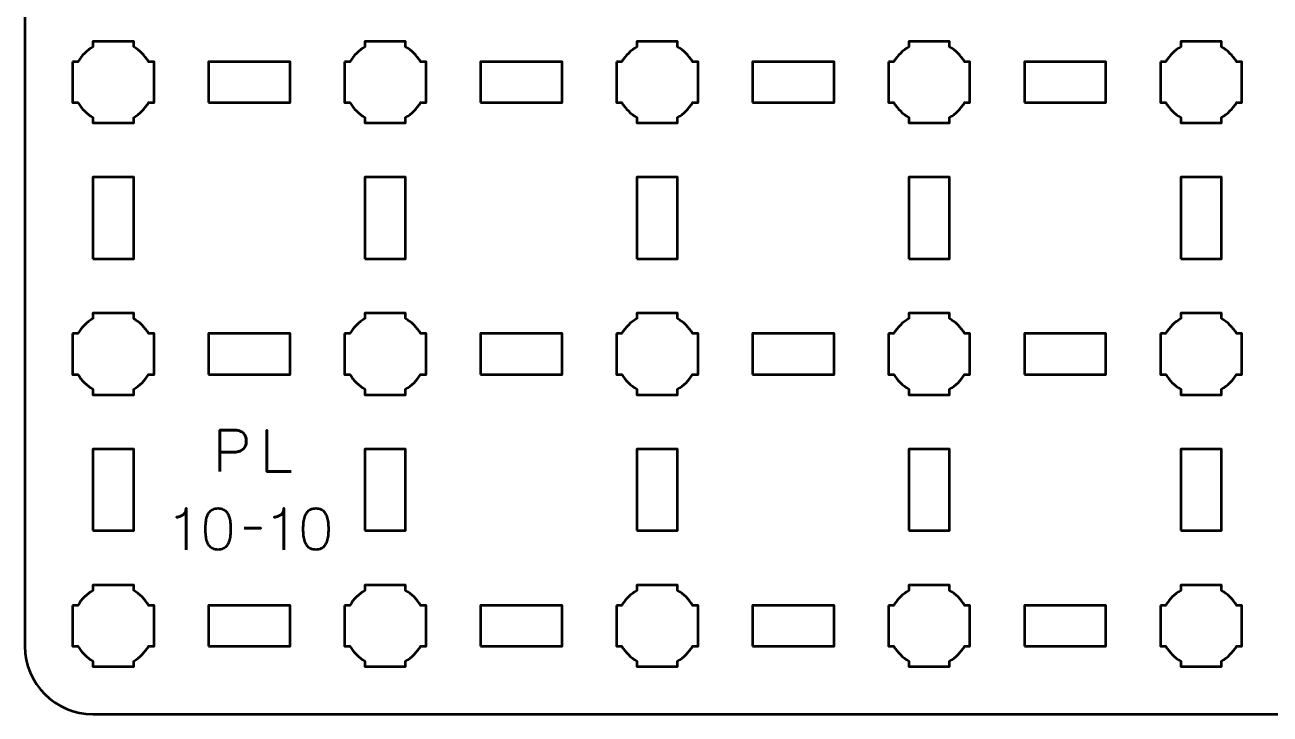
# Model space of a CAD drawing. Header units: centimetres. Extents: x -20.1 to -0.8, y -24.5 to -5.2.
# Drawn here: x -20.15 to -10.99, y -24.5 to -19.43 of the extents above; entities that cross this region are included whole.
import ezdxf

# ---------------------------------------------------------------- set-up
doc = ezdxf.new("R2010")
doc.units = ezdxf.units.CM
doc.header["$MEASUREMENT"] = 0
doc.layers.add('Layer 1', color=7, linetype='Continuous')

msp = doc.modelspace()

# ---------------------------------------------------------------- linework, layer by layer
at = {"layer": 'Layer 1', "color": 250, "lineweight": 53}
for points in [[(-18.8, -20), (-18.2, -20), (-18.2, -19.7), (-18.8, -19.7), (-18.8, -20)], [(-16.8, -20), (-16.2, -20), (-16.2, -19.7), (-16.8, -19.7), (-16.8, -20)], [(-14.8, -20), (-14.2, -20), (-14.2, -19.7), (-14.8, -19.7), (-14.8, -20)], [(-12.8, -20), (-12.2, -20), (-12.2, -19.7), (-12.8, -19.7), (-12.8, -20)], [(-19.65, -21.15), (-19.35, -21.15), (-19.35, -20.55), (-19.65, -20.55), (-19.65, -21.15)], [(-17.65, -21.15), (-17.35, -21.15), (-17.35, -20.55), (-17.65, -20.55), (-17.65, -21.15)], [(-15.65, -21.15), (-15.35, -21.15), (-15.35, -20.55), (-15.65, -20.55), (-15.65, -21.15)], [(-13.65, -21.15), (-13.35, -21.15), (-13.35, -20.55), (-13.65, -20.55), (-13.65, -21.15)], [(-11.65, -21.15), (-11.35, -21.15), (-11.35, -20.55), (-11.65, -20.55), (-11.65, -21.15)], [(-18.8, -22), (-18.2, -22), (-18.2, -21.7), (-18.8, -21.7), (-18.8, -22)], [(-16.8, -22), (-16.2, -22), (-16.2, -21.7), (-16.8, -21.7), (-16.8, -22)], [(-14.8, -22), (-14.2, -22), (-14.2, -21.7), (-14.8, -21.7), (-14.8, -22)], [(-12.8, -22), (-12.2, -22), (-12.2, -21.7), (-12.8, -21.7), (-12.8, -22)], [(-19.65, -23.15), (-19.35, -23.15), (-19.35, -22.55), (-19.65, -22.55), (-19.65, -23.15)], [(-17.65, -23.15), (-17.35, -23.15), (-17.35, -22.55), (-17.65, -22.55), (-17.65, -23.15)], [(-15.65, -23.15), (-15.35, -23.15), (-15.35, -22.55), (-15.65, -22.55), (-15.65, -23.15)], [(-13.65, -23.15), (-13.35, -23.15), (-13.35, -22.55), (-13.65, -22.55), (-13.65, -23.15)], [(-11.65, -23.15), (-11.35, -23.15), (-11.35, -22.55), (-11.65, -22.55), (-11.65, -23.15)], [(-18.8, -24), (-18.2, -24), (-18.2, -23.7), (-18.8, -23.7), (-18.8, -24)], [(-16.8, -24), (-16.2, -24), (-16.2, -23.7), (-16.8, -23.7), (-16.8, -24)], [(-14.8, -24), (-14.2, -24), (-14.2, -23.7), (-14.8, -23.7), (-14.8, -24)], [(-12.8, -24), (-12.2, -24), (-12.2, -23.7), (-12.8, -23.7), (-12.8, -24)]]:
    msp.add_lwpolyline(points, close=True, dxfattribs=at)
msp.add_open_spline([(-20.15, -24), (-20.15, -24), (-20.15, -5.7), (-20.15, -5.7), (-20.15, -5.7), (-20.15, -5.42391), (-19.92609, -5.2), (-19.65, -5.2), (-19.65, -5.2), (-19.65, -5.2), (-1.35, -5.2), (-1.35, -5.2), (-1.35, -5.2), (-1.07391, -5.2), (-0.85, -5.42391), (-0.85, -5.7), (-0.85, -5.7), (-0.85, -5.7), (-0.85, -24), (-0.85, -24), (-0.85, -24), (-0.85, -24.27609), (-1.07391, -24.5), (-1.35, -24.5), (-1.35, -24.5), (-1.35, -24.5), (-19.65, -24.5), (-19.65, -24.5), (-19.65, -24.5), (-19.92609, -24.5), (-20.15, -24.27609), (-20.15, -24)], degree=3, knots=[0, 0, 0, 0, 0.125, 0.125, 0.125, 0.125, 0.25, 0.25, 0.25, 0.25, 0.375, 0.375, 0.375, 0.375, 0.5, 0.5, 0.5, 0.5, 0.625, 0.625, 0.625, 0.625, 0.75, 0.75, 0.75, 0.75, 0.875, 0.875, 0.875, 0.875, 1, 1, 1, 1], dxfattribs=at)
at = {"layer": 'Layer 1', "lineweight": 53}
for points in [[(-19.8, -19.7), (-19.8, -19.7), (-19.75985, -19.7), (-19.75985, -19.7), (-19.75985, -19.7), (-19.7335, -19.65447), (-19.69553, -19.6165), (-19.65, -19.59015), (-19.65, -19.59015), (-19.65, -19.59015), (-19.65, -19.55), (-19.65, -19.55), (-19.65, -19.55), (-19.65, -19.55), (-19.5, -19.55), (-19.5, -19.55), (-19.5, -19.55), (-19.5, -19.55), (-19.35, -19.55), (-19.35, -19.55), (-19.35, -19.55), (-19.35, -19.55), (-19.35, -19.59015), (-19.35, -19.59015), (-19.35, -19.59015), (-19.30447, -19.6165), (-19.2665, -19.65447), (-19.24015, -19.7), (-19.24015, -19.7), (-19.24015, -19.7), (-19.2, -19.7), (-19.2, -19.7), (-19.2, -19.7), (-19.2, -19.7), (-19.2, -19.85), (-19.2, -19.85), (-19.2, -19.85), (-19.2, -19.85), (-19.2, -20), (-19.2, -20), (-19.2, -20), (-19.2, -20), (-19.24015, -20), (-19.24015, -20), (-19.24015, -20), (-19.2665, -20.04553), (-19.30447, -20.0835), (-19.35, -20.10985), (-19.35, -20.10985), (-19.35, -20.10985), (-19.35, -20.15), (-19.35, -20.15), (-19.35, -20.15), (-19.35, -20.15), (-19.5, -20.15), (-19.5, -20.15), (-19.5, -20.15), (-19.5, -20.15), (-19.65, -20.15), (-19.65, -20.15), (-19.65, -20.15), (-19.65, -20.15), (-19.65, -20.10985), (-19.65, -20.10985), (-19.65, -20.10985), (-19.69553, -20.0835), (-19.7335, -20.04553), (-19.75985, -20), (-19.75985, -20), (-19.75985, -20), (-19.8, -20), (-19.8, -20), (-19.8, -20), (-19.8, -20), (-19.8, -19.85), (-19.8, -19.85), (-19.8, -19.85), (-19.8, -19.85), (-19.8, -19.7), (-19.8, -19.7)], [(-17.8, -19.7), (-17.8, -19.7), (-17.75985, -19.7), (-17.75985, -19.7), (-17.75985, -19.7), (-17.7335, -19.65447), (-17.69553, -19.6165), (-17.65, -19.59015), (-17.65, -19.59015), (-17.65, -19.59015), (-17.65, -19.55), (-17.65, -19.55), (-17.65, -19.55), (-17.65, -19.55), (-17.5, -19.55), (-17.5, -19.55), (-17.5, -19.55), (-17.5, -19.55), (-17.35, -19.55), (-17.35, -19.55), (-17.35, -19.55), (-17.35, -19.55), (-17.35, -19.59015), (-17.35, -19.59015), (-17.35, -19.59015), (-17.30447, -19.6165), (-17.2665, -19.65447), (-17.24015, -19.7), (-17.24015, -19.7), (-17.24015, -19.7), (-17.2, -19.7), (-17.2, -19.7), (-17.2, -19.7), (-17.2, -19.7), (-17.2, -19.85), (-17.2, -19.85), (-17.2, -19.85), (-17.2, -19.85), (-17.2, -20), (-17.2, -20), (-17.2, -20), (-17.2, -20), (-17.24015, -20), (-17.24015, -20), (-17.24015, -20), (-17.2665, -20.04553), (-17.30447, -20.0835), (-17.35, -20.10985), (-17.35, -20.10985), (-17.35, -20.10985), (-17.35, -20.15), (-17.35, -20.15), (-17.35, -20.15), (-17.35, -20.15), (-17.5, -20.15), (-17.5, -20.15), (-17.5, -20.15), (-17.5, -20.15), (-17.65, -20.15), (-17.65, -20.15), (-17.65, -20.15), (-17.65, -20.15), (-17.65, -20.10985), (-17.65, -20.10985), (-17.65, -20.10985), (-17.69553, -20.0835), (-17.7335, -20.04553), (-17.75985, -20), (-17.75985, -20), (-17.75985, -20), (-17.8, -20), (-17.8, -20), (-17.8, -20), (-17.8, -20), (-17.8, -19.85), (-17.8, -19.85), (-17.8, -19.85), (-17.8, -19.85), (-17.8, -19.7), (-17.8, -19.7)], [(-15.8, -19.7), (-15.8, -19.7), (-15.75985, -19.7), (-15.75985, -19.7), (-15.75985, -19.7), (-15.7335, -19.65447), (-15.69553, -19.6165), (-15.65, -19.59015), (-15.65, -19.59015), (-15.65, -19.59015), (-15.65, -19.55), (-15.65, -19.55), (-15.65, -19.55), (-15.65, -19.55), (-15.5, -19.55), (-15.5, -19.55), (-15.5, -19.55), (-15.5, -19.55), (-15.35, -19.55), (-15.35, -19.55), (-15.35, -19.55), (-15.35, -19.55), (-15.35, -19.59015), (-15.35, -19.59015), (-15.35, -19.59015), (-15.30447, -19.6165), (-15.2665, -19.65447), (-15.24015, -19.7), (-15.24015, -19.7), (-15.24015, -19.7), (-15.2, -19.7), (-15.2, -19.7), (-15.2, -19.7), (-15.2, -19.7), (-15.2, -19.85), (-15.2, -19.85), (-15.2, -19.85), (-15.2, -19.85), (-15.2, -20), (-15.2, -20), (-15.2, -20), (-15.2, -20), (-15.24015, -20), (-15.24015, -20), (-15.24015, -20), (-15.2665, -20.04553), (-15.30447, -20.0835), (-15.35, -20.10985), (-15.35, -20.10985), (-15.35, -20.10985), (-15.35, -20.15), (-15.35, -20.15), (-15.35, -20.15), (-15.35, -20.15), (-15.5, -20.15), (-15.5, -20.15), (-15.5, -20.15), (-15.5, -20.15), (-15.65, -20.15), (-15.65, -20.15), (-15.65, -20.15), (-15.65, -20.15), (-15.65, -20.10985), (-15.65, -20.10985), (-15.65, -20.10985), (-15.69553, -20.0835), (-15.7335, -20.04553), (-15.75985, -20), (-15.75985, -20), (-15.75985, -20), (-15.8, -20), (-15.8, -20), (-15.8, -20), (-15.8, -20), (-15.8, -19.85), (-15.8, -19.85), (-15.8, -19.85), (-15.8, -19.85), (-15.8, -19.7), (-15.8, -19.7)], [(-13.8, -19.7), (-13.8, -19.7), (-13.75985, -19.7), (-13.75985, -19.7), (-13.75985, -19.7), (-13.7335, -19.65447), (-13.69553, -19.6165), (-13.65, -19.59015), (-13.65, -19.59015), (-13.65, -19.59015), (-13.65, -19.55), (-13.65, -19.55), (-13.65, -19.55), (-13.65, -19.55), (-13.5, -19.55), (-13.5, -19.55), (-13.5, -19.55), (-13.5, -19.55), (-13.35, -19.55), (-13.35, -19.55), (-13.35, -19.55), (-13.35, -19.55), (-13.35, -19.59015), (-13.35, -19.59015), (-13.35, -19.59015), (-13.30447, -19.6165), (-13.2665, -19.65447), (-13.24015, -19.7), (-13.24015, -19.7), (-13.24015, -19.7), (-13.2, -19.7), (-13.2, -19.7), (-13.2, -19.7), (-13.2, -19.7), (-13.2, -19.85), (-13.2, -19.85), (-13.2, -19.85), (-13.2, -19.85), (-13.2, -20), (-13.2, -20), (-13.2, -20), (-13.2, -20), (-13.24015, -20), (-13.24015, -20), (-13.24015, -20), (-13.2665, -20.04553), (-13.30447, -20.0835), (-13.35, -20.10985), (-13.35, -20.10985), (-13.35, -20.10985), (-13.35, -20.15), (-13.35, -20.15), (-13.35, -20.15), (-13.35, -20.15), (-13.5, -20.15), (-13.5, -20.15), (-13.5, -20.15), (-13.5, -20.15), (-13.65, -20.15), (-13.65, -20.15), (-13.65, -20.15), (-13.65, -20.15), (-13.65, -20.10985), (-13.65, -20.10985), (-13.65, -20.10985), (-13.69553, -20.0835), (-13.7335, -20.04553), (-13.75985, -20), (-13.75985, -20), (-13.75985, -20), (-13.8, -20), (-13.8, -20), (-13.8, -20), (-13.8, -20), (-13.8, -19.85), (-13.8, -19.85), (-13.8, -19.85), (-13.8, -19.85), (-13.8, -19.7), (-13.8, -19.7)], [(-11.8, -19.7), (-11.8, -19.7), (-11.75985, -19.7), (-11.75985, -19.7), (-11.75985, -19.7), (-11.7335, -19.65447), (-11.69553, -19.6165), (-11.65, -19.59015), (-11.65, -19.59015), (-11.65, -19.59015), (-11.65, -19.55), (-11.65, -19.55), (-11.65, -19.55), (-11.65, -19.55), (-11.5, -19.55), (-11.5, -19.55), (-11.5, -19.55), (-11.5, -19.55), (-11.35, -19.55), (-11.35, -19.55), (-11.35, -19.55), (-11.35, -19.55), (-11.35, -19.59015), (-11.35, -19.59015), (-11.35, -19.59015), (-11.30447, -19.6165), (-11.2665, -19.65447), (-11.24015, -19.7), (-11.24015, -19.7), (-11.24015, -19.7), (-11.2, -19.7), (-11.2, -19.7), (-11.2, -19.7), (-11.2, -19.7), (-11.2, -19.85), (-11.2, -19.85), (-11.2, -19.85), (-11.2, -19.85), (-11.2, -20), (-11.2, -20), (-11.2, -20), (-11.2, -20), (-11.24015, -20), (-11.24015, -20), (-11.24015, -20), (-11.2665, -20.04553), (-11.30447, -20.0835), (-11.35, -20.10985), (-11.35, -20.10985), (-11.35, -20.10985), (-11.35, -20.15), (-11.35, -20.15), (-11.35, -20.15), (-11.35, -20.15), (-11.5, -20.15), (-11.5, -20.15), (-11.5, -20.15), (-11.5, -20.15), (-11.65, -20.15), (-11.65, -20.15), (-11.65, -20.15), (-11.65, -20.15), (-11.65, -20.10985), (-11.65, -20.10985), (-11.65, -20.10985), (-11.69553, -20.0835), (-11.7335, -20.04553), (-11.75985, -20), (-11.75985, -20), (-11.75985, -20), (-11.8, -20), (-11.8, -20), (-11.8, -20), (-11.8, -20), (-11.8, -19.85), (-11.8, -19.85), (-11.8, -19.85), (-11.8, -19.85), (-11.8, -19.7), (-11.8, -19.7)], [(-19.8, -21.7), (-19.8, -21.7), (-19.75985, -21.7), (-19.75985, -21.7), (-19.75985, -21.7), (-19.7335, -21.65447), (-19.69553, -21.6165), (-19.65, -21.59015), (-19.65, -21.59015), (-19.65, -21.59015), (-19.65, -21.55), (-19.65, -21.55), (-19.65, -21.55), (-19.65, -21.55), (-19.5, -21.55), (-19.5, -21.55), (-19.5, -21.55), (-19.5, -21.55), (-19.35, -21.55), (-19.35, -21.55), (-19.35, -21.55), (-19.35, -21.55), (-19.35, -21.59015), (-19.35, -21.59015), (-19.35, -21.59015), (-19.30447, -21.6165), (-19.2665, -21.65447), (-19.24015, -21.7), (-19.24015, -21.7), (-19.24015, -21.7), (-19.2, -21.7), (-19.2, -21.7), (-19.2, -21.7), (-19.2, -21.7), (-19.2, -21.85), (-19.2, -21.85), (-19.2, -21.85), (-19.2, -21.85), (-19.2, -22), (-19.2, -22), (-19.2, -22), (-19.2, -22), (-19.24015, -22), (-19.24015, -22), (-19.24015, -22), (-19.2665, -22.04553), (-19.30447, -22.0835), (-19.35, -22.10985), (-19.35, -22.10985), (-19.35, -22.10985), (-19.35, -22.15), (-19.35, -22.15), (-19.35, -22.15), (-19.35, -22.15), (-19.5, -22.15), (-19.5, -22.15), (-19.5, -22.15), (-19.5, -22.15), (-19.65, -22.15), (-19.65, -22.15), (-19.65, -22.15), (-19.65, -22.15), (-19.65, -22.10985), (-19.65, -22.10985), (-19.65, -22.10985), (-19.69553, -22.0835), (-19.7335, -22.04553), (-19.75985, -22), (-19.75985, -22), (-19.75985, -22), (-19.8, -22), (-19.8, -22), (-19.8, -22), (-19.8, -22), (-19.8, -21.85), (-19.8, -21.85), (-19.8, -21.85), (-19.8, -21.85), (-19.8, -21.7), (-19.8, -21.7)], [(-17.8, -21.7), (-17.8, -21.7), (-17.75985, -21.7), (-17.75985, -21.7), (-17.75985, -21.7), (-17.7335, -21.65447), (-17.69553, -21.6165), (-17.65, -21.59015), (-17.65, -21.59015), (-17.65, -21.59015), (-17.65, -21.55), (-17.65, -21.55), (-17.65, -21.55), (-17.65, -21.55), (-17.5, -21.55), (-17.5, -21.55), (-17.5, -21.55), (-17.5, -21.55), (-17.35, -21.55), (-17.35, -21.55), (-17.35, -21.55), (-17.35, -21.55), (-17.35, -21.59015), (-17.35, -21.59015), (-17.35, -21.59015), (-17.30447, -21.6165), (-17.2665, -21.65447), (-17.24015, -21.7), (-17.24015, -21.7), (-17.24015, -21.7), (-17.2, -21.7), (-17.2, -21.7), (-17.2, -21.7), (-17.2, -21.7), (-17.2, -21.85), (-17.2, -21.85), (-17.2, -21.85), (-17.2, -21.85), (-17.2, -22), (-17.2, -22), (-17.2, -22), (-17.2, -22), (-17.24015, -22), (-17.24015, -22), (-17.24015, -22), (-17.2665, -22.04553), (-17.30447, -22.0835), (-17.35, -22.10985), (-17.35, -22.10985), (-17.35, -22.10985), (-17.35, -22.15), (-17.35, -22.15), (-17.35, -22.15), (-17.35, -22.15), (-17.5, -22.15), (-17.5, -22.15), (-17.5, -22.15), (-17.5, -22.15), (-17.65, -22.15), (-17.65, -22.15), (-17.65, -22.15), (-17.65, -22.15), (-17.65, -22.10985), (-17.65, -22.10985), (-17.65, -22.10985), (-17.69553, -22.0835), (-17.7335, -22.04553), (-17.75985, -22), (-17.75985, -22), (-17.75985, -22), (-17.8, -22), (-17.8, -22), (-17.8, -22), (-17.8, -22), (-17.8, -21.85), (-17.8, -21.85), (-17.8, -21.85), (-17.8, -21.85), (-17.8, -21.7), (-17.8, -21.7)], [(-15.8, -21.7), (-15.8, -21.7), (-15.75985, -21.7), (-15.75985, -21.7), (-15.75985, -21.7), (-15.7335, -21.65447), (-15.69553, -21.6165), (-15.65, -21.59015), (-15.65, -21.59015), (-15.65, -21.59015), (-15.65, -21.55), (-15.65, -21.55), (-15.65, -21.55), (-15.65, -21.55), (-15.5, -21.55), (-15.5, -21.55), (-15.5, -21.55), (-15.5, -21.55), (-15.35, -21.55), (-15.35, -21.55), (-15.35, -21.55), (-15.35, -21.55), (-15.35, -21.59015), (-15.35, -21.59015), (-15.35, -21.59015), (-15.30447, -21.6165), (-15.2665, -21.65447), (-15.24015, -21.7), (-15.24015, -21.7), (-15.24015, -21.7), (-15.2, -21.7), (-15.2, -21.7), (-15.2, -21.7), (-15.2, -21.7), (-15.2, -21.85), (-15.2, -21.85), (-15.2, -21.85), (-15.2, -21.85), (-15.2, -22), (-15.2, -22), (-15.2, -22), (-15.2, -22), (-15.24015, -22), (-15.24015, -22), (-15.24015, -22), (-15.2665, -22.04553), (-15.30447, -22.0835), (-15.35, -22.10985), (-15.35, -22.10985), (-15.35, -22.10985), (-15.35, -22.15), (-15.35, -22.15), (-15.35, -22.15), (-15.35, -22.15), (-15.5, -22.15), (-15.5, -22.15), (-15.5, -22.15), (-15.5, -22.15), (-15.65, -22.15), (-15.65, -22.15), (-15.65, -22.15), (-15.65, -22.15), (-15.65, -22.10985), (-15.65, -22.10985), (-15.65, -22.10985), (-15.69553, -22.0835), (-15.7335, -22.04553), (-15.75985, -22), (-15.75985, -22), (-15.75985, -22), (-15.8, -22), (-15.8, -22), (-15.8, -22), (-15.8, -22), (-15.8, -21.85), (-15.8, -21.85), (-15.8, -21.85), (-15.8, -21.85), (-15.8, -21.7), (-15.8, -21.7)], [(-13.8, -21.7), (-13.8, -21.7), (-13.75985, -21.7), (-13.75985, -21.7), (-13.75985, -21.7), (-13.7335, -21.65447), (-13.69553, -21.6165), (-13.65, -21.59015), (-13.65, -21.59015), (-13.65, -21.59015), (-13.65, -21.55), (-13.65, -21.55), (-13.65, -21.55), (-13.65, -21.55), (-13.5, -21.55), (-13.5, -21.55), (-13.5, -21.55), (-13.5, -21.55), (-13.35, -21.55), (-13.35, -21.55), (-13.35, -21.55), (-13.35, -21.55), (-13.35, -21.59015), (-13.35, -21.59015), (-13.35, -21.59015), (-13.30447, -21.6165), (-13.2665, -21.65447), (-13.24015, -21.7), (-13.24015, -21.7), (-13.24015, -21.7), (-13.2, -21.7), (-13.2, -21.7), (-13.2, -21.7), (-13.2, -21.7), (-13.2, -21.85), (-13.2, -21.85), (-13.2, -21.85), (-13.2, -21.85), (-13.2, -22), (-13.2, -22), (-13.2, -22), (-13.2, -22), (-13.24015, -22), (-13.24015, -22), (-13.24015, -22), (-13.2665, -22.04553), (-13.30447, -22.0835), (-13.35, -22.10985), (-13.35, -22.10985), (-13.35, -22.10985), (-13.35, -22.15), (-13.35, -22.15), (-13.35, -22.15), (-13.35, -22.15), (-13.5, -22.15), (-13.5, -22.15), (-13.5, -22.15), (-13.5, -22.15), (-13.65, -22.15), (-13.65, -22.15), (-13.65, -22.15), (-13.65, -22.15), (-13.65, -22.10985), (-13.65, -22.10985), (-13.65, -22.10985), (-13.69553, -22.0835), (-13.7335, -22.04553), (-13.75985, -22), (-13.75985, -22), (-13.75985, -22), (-13.8, -22), (-13.8, -22), (-13.8, -22), (-13.8, -22), (-13.8, -21.85), (-13.8, -21.85), (-13.8, -21.85), (-13.8, -21.85), (-13.8, -21.7), (-13.8, -21.7)], [(-11.8, -21.7), (-11.8, -21.7), (-11.75985, -21.7), (-11.75985, -21.7), (-11.75985, -21.7), (-11.7335, -21.65447), (-11.69553, -21.6165), (-11.65, -21.59015), (-11.65, -21.59015), (-11.65, -21.59015), (-11.65, -21.55), (-11.65, -21.55), (-11.65, -21.55), (-11.65, -21.55), (-11.5, -21.55), (-11.5, -21.55), (-11.5, -21.55), (-11.5, -21.55), (-11.35, -21.55), (-11.35, -21.55), (-11.35, -21.55), (-11.35, -21.55), (-11.35, -21.59015), (-11.35, -21.59015), (-11.35, -21.59015), (-11.30447, -21.6165), (-11.2665, -21.65447), (-11.24015, -21.7), (-11.24015, -21.7), (-11.24015, -21.7), (-11.2, -21.7), (-11.2, -21.7), (-11.2, -21.7), (-11.2, -21.7), (-11.2, -21.85), (-11.2, -21.85), (-11.2, -21.85), (-11.2, -21.85), (-11.2, -22), (-11.2, -22), (-11.2, -22), (-11.2, -22), (-11.24015, -22), (-11.24015, -22), (-11.24015, -22), (-11.2665, -22.04553), (-11.30447, -22.0835), (-11.35, -22.10985), (-11.35, -22.10985), (-11.35, -22.10985), (-11.35, -22.15), (-11.35, -22.15), (-11.35, -22.15), (-11.35, -22.15), (-11.5, -22.15), (-11.5, -22.15), (-11.5, -22.15), (-11.5, -22.15), (-11.65, -22.15), (-11.65, -22.15), (-11.65, -22.15), (-11.65, -22.15), (-11.65, -22.10985), (-11.65, -22.10985), (-11.65, -22.10985), (-11.69553, -22.0835), (-11.7335, -22.04553), (-11.75985, -22), (-11.75985, -22), (-11.75985, -22), (-11.8, -22), (-11.8, -22), (-11.8, -22), (-11.8, -22), (-11.8, -21.85), (-11.8, -21.85), (-11.8, -21.85), (-11.8, -21.85), (-11.8, -21.7), (-11.8, -21.7)], [(-19.8, -23.7), (-19.8, -23.7), (-19.75985, -23.7), (-19.75985, -23.7), (-19.75985, -23.7), (-19.7335, -23.65447), (-19.69553, -23.6165), (-19.65, -23.59015), (-19.65, -23.59015), (-19.65, -23.59015), (-19.65, -23.55), (-19.65, -23.55), (-19.65, -23.55), (-19.65, -23.55), (-19.5, -23.55), (-19.5, -23.55), (-19.5, -23.55), (-19.5, -23.55), (-19.35, -23.55), (-19.35, -23.55), (-19.35, -23.55), (-19.35, -23.55), (-19.35, -23.59015), (-19.35, -23.59015), (-19.35, -23.59015), (-19.30447, -23.6165), (-19.2665, -23.65447), (-19.24015, -23.7), (-19.24015, -23.7), (-19.24015, -23.7), (-19.2, -23.7), (-19.2, -23.7), (-19.2, -23.7), (-19.2, -23.7), (-19.2, -23.85), (-19.2, -23.85), (-19.2, -23.85), (-19.2, -23.85), (-19.2, -24), (-19.2, -24), (-19.2, -24), (-19.2, -24), (-19.24015, -24), (-19.24015, -24), (-19.24015, -24), (-19.2665, -24.04553), (-19.30447, -24.0835), (-19.35, -24.10985), (-19.35, -24.10985), (-19.35, -24.10985), (-19.35, -24.15), (-19.35, -24.15), (-19.35, -24.15), (-19.35, -24.15), (-19.5, -24.15), (-19.5, -24.15), (-19.5, -24.15), (-19.5, -24.15), (-19.65, -24.15), (-19.65, -24.15), (-19.65, -24.15), (-19.65, -24.15), (-19.65, -24.10985), (-19.65, -24.10985), (-19.65, -24.10985), (-19.69553, -24.0835), (-19.7335, -24.04553), (-19.75985, -24), (-19.75985, -24), (-19.75985, -24), (-19.8, -24), (-19.8, -24), (-19.8, -24), (-19.8, -24), (-19.8, -23.85), (-19.8, -23.85), (-19.8, -23.85), (-19.8, -23.85), (-19.8, -23.7), (-19.8, -23.7)], [(-17.8, -23.7), (-17.8, -23.7), (-17.75985, -23.7), (-17.75985, -23.7), (-17.75985, -23.7), (-17.7335, -23.65447), (-17.69553, -23.6165), (-17.65, -23.59015), (-17.65, -23.59015), (-17.65, -23.59015), (-17.65, -23.55), (-17.65, -23.55), (-17.65, -23.55), (-17.65, -23.55), (-17.5, -23.55), (-17.5, -23.55), (-17.5, -23.55), (-17.5, -23.55), (-17.35, -23.55), (-17.35, -23.55), (-17.35, -23.55), (-17.35, -23.55), (-17.35, -23.59015), (-17.35, -23.59015), (-17.35, -23.59015), (-17.30447, -23.6165), (-17.2665, -23.65447), (-17.24015, -23.7), (-17.24015, -23.7), (-17.24015, -23.7), (-17.2, -23.7), (-17.2, -23.7), (-17.2, -23.7), (-17.2, -23.7), (-17.2, -23.85), (-17.2, -23.85), (-17.2, -23.85), (-17.2, -23.85), (-17.2, -24), (-17.2, -24), (-17.2, -24), (-17.2, -24), (-17.24015, -24), (-17.24015, -24), (-17.24015, -24), (-17.2665, -24.04553), (-17.30447, -24.0835), (-17.35, -24.10985), (-17.35, -24.10985), (-17.35, -24.10985), (-17.35, -24.15), (-17.35, -24.15), (-17.35, -24.15), (-17.35, -24.15), (-17.5, -24.15), (-17.5, -24.15), (-17.5, -24.15), (-17.5, -24.15), (-17.65, -24.15), (-17.65, -24.15), (-17.65, -24.15), (-17.65, -24.15), (-17.65, -24.10985), (-17.65, -24.10985), (-17.65, -24.10985), (-17.69553, -24.0835), (-17.7335, -24.04553), (-17.75985, -24), (-17.75985, -24), (-17.75985, -24), (-17.8, -24), (-17.8, -24), (-17.8, -24), (-17.8, -24), (-17.8, -23.85), (-17.8, -23.85), (-17.8, -23.85), (-17.8, -23.85), (-17.8, -23.7), (-17.8, -23.7)], [(-15.8, -23.7), (-15.8, -23.7), (-15.75985, -23.7), (-15.75985, -23.7), (-15.75985, -23.7), (-15.7335, -23.65447), (-15.69553, -23.6165), (-15.65, -23.59015), (-15.65, -23.59015), (-15.65, -23.59015), (-15.65, -23.55), (-15.65, -23.55), (-15.65, -23.55), (-15.65, -23.55), (-15.5, -23.55), (-15.5, -23.55), (-15.5, -23.55), (-15.5, -23.55), (-15.35, -23.55), (-15.35, -23.55), (-15.35, -23.55), (-15.35, -23.55), (-15.35, -23.59015), (-15.35, -23.59015), (-15.35, -23.59015), (-15.30447, -23.6165), (-15.2665, -23.65447), (-15.24015, -23.7), (-15.24015, -23.7), (-15.24015, -23.7), (-15.2, -23.7), (-15.2, -23.7), (-15.2, -23.7), (-15.2, -23.7), (-15.2, -23.85), (-15.2, -23.85), (-15.2, -23.85), (-15.2, -23.85), (-15.2, -24), (-15.2, -24), (-15.2, -24), (-15.2, -24), (-15.24015, -24), (-15.24015, -24), (-15.24015, -24), (-15.2665, -24.04553), (-15.30447, -24.0835), (-15.35, -24.10985), (-15.35, -24.10985), (-15.35, -24.10985), (-15.35, -24.15), (-15.35, -24.15), (-15.35, -24.15), (-15.35, -24.15), (-15.5, -24.15), (-15.5, -24.15), (-15.5, -24.15), (-15.5, -24.15), (-15.65, -24.15), (-15.65, -24.15), (-15.65, -24.15), (-15.65, -24.15), (-15.65, -24.10985), (-15.65, -24.10985), (-15.65, -24.10985), (-15.69553, -24.0835), (-15.7335, -24.04553), (-15.75985, -24), (-15.75985, -24), (-15.75985, -24), (-15.8, -24), (-15.8, -24), (-15.8, -24), (-15.8, -24), (-15.8, -23.85), (-15.8, -23.85), (-15.8, -23.85), (-15.8, -23.85), (-15.8, -23.7), (-15.8, -23.7)], [(-13.8, -23.7), (-13.8, -23.7), (-13.75985, -23.7), (-13.75985, -23.7), (-13.75985, -23.7), (-13.7335, -23.65447), (-13.69553, -23.6165), (-13.65, -23.59015), (-13.65, -23.59015), (-13.65, -23.59015), (-13.65, -23.55), (-13.65, -23.55), (-13.65, -23.55), (-13.65, -23.55), (-13.5, -23.55), (-13.5, -23.55), (-13.5, -23.55), (-13.5, -23.55), (-13.35, -23.55), (-13.35, -23.55), (-13.35, -23.55), (-13.35, -23.55), (-13.35, -23.59015), (-13.35, -23.59015), (-13.35, -23.59015), (-13.30447, -23.6165), (-13.2665, -23.65447), (-13.24015, -23.7), (-13.24015, -23.7), (-13.24015, -23.7), (-13.2, -23.7), (-13.2, -23.7), (-13.2, -23.7), (-13.2, -23.7), (-13.2, -23.85), (-13.2, -23.85), (-13.2, -23.85), (-13.2, -23.85), (-13.2, -24), (-13.2, -24), (-13.2, -24), (-13.2, -24), (-13.24015, -24), (-13.24015, -24), (-13.24015, -24), (-13.2665, -24.04553), (-13.30447, -24.0835), (-13.35, -24.10985), (-13.35, -24.10985), (-13.35, -24.10985), (-13.35, -24.15), (-13.35, -24.15), (-13.35, -24.15), (-13.35, -24.15), (-13.5, -24.15), (-13.5, -24.15), (-13.5, -24.15), (-13.5, -24.15), (-13.65, -24.15), (-13.65, -24.15), (-13.65, -24.15), (-13.65, -24.15), (-13.65, -24.10985), (-13.65, -24.10985), (-13.65, -24.10985), (-13.69553, -24.0835), (-13.7335, -24.04553), (-13.75985, -24), (-13.75985, -24), (-13.75985, -24), (-13.8, -24), (-13.8, -24), (-13.8, -24), (-13.8, -24), (-13.8, -23.85), (-13.8, -23.85), (-13.8, -23.85), (-13.8, -23.85), (-13.8, -23.7), (-13.8, -23.7)], [(-11.8, -23.7), (-11.8, -23.7), (-11.75985, -23.7), (-11.75985, -23.7), (-11.75985, -23.7), (-11.7335, -23.65447), (-11.69553, -23.6165), (-11.65, -23.59015), (-11.65, -23.59015), (-11.65, -23.59015), (-11.65, -23.55), (-11.65, -23.55), (-11.65, -23.55), (-11.65, -23.55), (-11.5, -23.55), (-11.5, -23.55), (-11.5, -23.55), (-11.5, -23.55), (-11.35, -23.55), (-11.35, -23.55), (-11.35, -23.55), (-11.35, -23.55), (-11.35, -23.59015), (-11.35, -23.59015), (-11.35, -23.59015), (-11.30447, -23.6165), (-11.2665, -23.65447), (-11.24015, -23.7), (-11.24015, -23.7), (-11.24015, -23.7), (-11.2, -23.7), (-11.2, -23.7), (-11.2, -23.7), (-11.2, -23.7), (-11.2, -23.85), (-11.2, -23.85), (-11.2, -23.85), (-11.2, -23.85), (-11.2, -24), (-11.2, -24), (-11.2, -24), (-11.2, -24), (-11.24015, -24), (-11.24015, -24), (-11.24015, -24), (-11.2665, -24.04553), (-11.30447, -24.0835), (-11.35, -24.10985), (-11.35, -24.10985), (-11.35, -24.10985), (-11.35, -24.15), (-11.35, -24.15), (-11.35, -24.15), (-11.35, -24.15), (-11.5, -24.15), (-11.5, -24.15), (-11.5, -24.15), (-11.5, -24.15), (-11.65, -24.15), (-11.65, -24.15), (-11.65, -24.15), (-11.65, -24.15), (-11.65, -24.10985), (-11.65, -24.10985), (-11.65, -24.10985), (-11.69553, -24.0835), (-11.7335, -24.04553), (-11.75985, -24), (-11.75985, -24), (-11.75985, -24), (-11.8, -24), (-11.8, -24), (-11.8, -24), (-11.8, -24), (-11.8, -23.85), (-11.8, -23.85), (-11.8, -23.85), (-11.8, -23.85), (-11.8, -23.7), (-11.8, -23.7)]]:
    msp.add_open_spline(points, degree=3, knots=[0, 0, 0, 0, 0.05, 0.05, 0.05, 0.05, 0.1, 0.1, 0.1, 0.1, 0.15, 0.15, 0.15, 0.15, 0.2, 0.2, 0.2, 0.2, 0.25, 0.25, 0.25, 0.25, 0.3, 0.3, 0.3, 0.3, 0.35, 0.35, 0.35, 0.35, 0.4, 0.4, 0.4, 0.4, 0.45, 0.45, 0.45, 0.45, 0.5, 0.5, 0.5, 0.5, 0.55, 0.55, 0.55, 0.55, 0.6, 0.6, 0.6, 0.6, 0.65, 0.65, 0.65, 0.65, 0.7, 0.7, 0.7, 0.7, 0.75, 0.75, 0.75, 0.75, 0.8, 0.8, 0.8, 0.8, 0.85, 0.85, 0.85, 0.85, 0.9, 0.9, 0.9, 0.9, 0.95, 0.95, 0.95, 0.95, 1, 1, 1, 1], dxfattribs=at)
at = {"layer": 'Layer 1', "color": 5, "lineweight": 53}
for points, knots in [([(-18.71741, -22.71494), (-18.71741, -22.71494), (-18.71741, -22.40972), (-18.71741, -22.40972), (-18.71741, -22.40972), (-18.71741, -22.40972), (-18.62004, -22.40972), (-18.62004, -22.40972), (-18.62004, -22.40972), (-18.60057, -22.40979), (-18.58456, -22.41198), (-18.57193, -22.41621), (-18.57193, -22.41621), (-18.55937, -22.42037), (-18.54949, -22.42616), (-18.54236, -22.4335), (-18.54236, -22.4335), (-18.53524, -22.44076), (-18.53016, -22.44909), (-18.52705, -22.45847), (-18.52705, -22.45847), (-18.52402, -22.46786), (-18.52226, -22.47766), (-18.52183, -22.48804), (-18.52183, -22.48804), (-18.52134, -22.49841), (-18.52254, -22.50857), (-18.52536, -22.51844), (-18.52536, -22.51844), (-18.52825, -22.52832), (-18.53312, -22.53728), (-18.54011, -22.54533), (-18.54011, -22.54533), (-18.54702, -22.55337), (-18.5564, -22.55979), (-18.56819, -22.56452), (-18.56819, -22.56452), (-18.57997, -22.56931), (-18.59457, -22.57171), (-18.612, -22.57185), (-18.612, -22.57185), (-18.612, -22.57185), (-18.71741, -22.57185), (-18.71741, -22.57185), (-18.71741, -22.57185), (-18.71741, -22.57185), (-18.612, -22.57185), (-18.612, -22.57185), (-18.612, -22.57185), (-18.59493, -22.57171), (-18.58046, -22.56931), (-18.56875, -22.56452), (-18.56875, -22.56452), (-18.55697, -22.55979), (-18.54758, -22.55337), (-18.54053, -22.54533), (-18.54053, -22.54533), (-18.53354, -22.53728), (-18.52853, -22.52832), (-18.52557, -22.51844), (-18.52557, -22.51844), (-18.52261, -22.50857), (-18.52134, -22.49841), (-18.52183, -22.48804), (-18.52183, -22.48804), (-18.52226, -22.47766), (-18.52402, -22.46786), (-18.52719, -22.45847), (-18.52719, -22.45847), (-18.5303, -22.44909), (-18.53552, -22.44076), (-18.54265, -22.4335), (-18.54265, -22.4335), (-18.54984, -22.42616), (-18.55972, -22.42037), (-18.57228, -22.41621), (-18.57228, -22.41621), (-18.58491, -22.41198), (-18.60078, -22.40979), (-18.62004, -22.40972), (-18.62004, -22.40972), (-18.62004, -22.40972), (-18.71741, -22.40972), (-18.71741, -22.40972), (-18.71741, -22.40972), (-18.71741, -22.40972), (-18.71741, -22.71494), (-18.71741, -22.71494)], [0, 0, 0, 0, 0.0454545, 0.0454545, 0.0454545, 0.0454545, 0.0909091, 0.0909091, 0.0909091, 0.0909091, 0.1363636, 0.1363636, 0.1363636, 0.1363636, 0.1818182, 0.1818182, 0.1818182, 0.1818182, 0.2272727, 0.2272727, 0.2272727, 0.2272727, 0.2727273, 0.2727273, 0.2727273, 0.2727273, 0.3181818, 0.3181818, 0.3181818, 0.3181818, 0.3636364, 0.3636364, 0.3636364, 0.3636364, 0.4090909, 0.4090909, 0.4090909, 0.4090909, 0.4545455, 0.4545455, 0.4545455, 0.4545455, 0.5, 0.5, 0.5, 0.5, 0.5454545, 0.5454545, 0.5454545, 0.5454545, 0.5909091, 0.5909091, 0.5909091, 0.5909091, 0.6363636, 0.6363636, 0.6363636, 0.6363636, 0.6818182, 0.6818182, 0.6818182, 0.6818182, 0.7272727, 0.7272727, 0.7272727, 0.7272727, 0.7727273, 0.7727273, 0.7727273, 0.7727273, 0.8181818, 0.8181818, 0.8181818, 0.8181818, 0.8636364, 0.8636364, 0.8636364, 0.8636364, 0.9090909, 0.9090909, 0.9090909, 0.9090909, 0.9545455, 0.9545455, 0.9545455, 0.9545455, 1, 1, 1, 1]), ([(-18.19291, -22.71494), (-18.19291, -22.71494), (-18.37113, -22.71494), (-18.37113, -22.71494), (-18.37113, -22.71494), (-18.37113, -22.71494), (-18.37113, -22.40972), (-18.37113, -22.40972), (-18.37113, -22.40972), (-18.37113, -22.40972), (-18.37113, -22.71494), (-18.37113, -22.71494), (-18.37113, -22.71494), (-18.37113, -22.71494), (-18.19291, -22.71494), (-18.19291, -22.71494)], [0, 0, 0, 0, 0.25, 0.25, 0.25, 0.25, 0.5, 0.5, 0.5, 0.5, 0.75, 0.75, 0.75, 0.75, 1, 1, 1, 1]), ([(-18.96421, -23.29025), (-18.96421, -23.29025), (-18.96421, -22.98503), (-18.96421, -22.98503), (-18.96421, -22.98503), (-18.96428, -22.9954), (-18.96612, -23.00429), (-18.96965, -23.0117), (-18.96965, -23.0117), (-18.9731, -23.01918), (-18.97769, -23.02532), (-18.98333, -23.03025), (-18.98333, -23.03025), (-18.98898, -23.03519), (-18.99505, -23.03914), (-19.00154, -23.04211), (-19.00154, -23.04211), (-19.00803, -23.045), (-19.01431, -23.04719), (-19.02038, -23.04853), (-19.02038, -23.04853), (-19.02651, -23.04994), (-19.03174, -23.05079), (-19.03618, -23.05107), (-19.03618, -23.05107), (-19.03174, -23.05079), (-19.02651, -23.04994), (-19.02038, -23.04853), (-19.02038, -23.04853), (-19.01431, -23.04719), (-19.00803, -23.045), (-19.00154, -23.04211), (-19.00154, -23.04211), (-18.99505, -23.03914), (-18.98898, -23.03519), (-18.98333, -23.03025), (-18.98333, -23.03025), (-18.97769, -23.02532), (-18.9731, -23.01918), (-18.96965, -23.0117), (-18.96965, -23.0117), (-18.96612, -23.00429), (-18.96428, -22.9954), (-18.96421, -22.98503), (-18.96421, -22.98503), (-18.96421, -22.98503), (-18.96421, -23.29025), (-18.96421, -23.29025)], [0, 0, 0, 0, 0.0833333, 0.0833333, 0.0833333, 0.0833333, 0.1666667, 0.1666667, 0.1666667, 0.1666667, 0.25, 0.25, 0.25, 0.25, 0.3333333, 0.3333333, 0.3333333, 0.3333333, 0.4166667, 0.4166667, 0.4166667, 0.4166667, 0.5, 0.5, 0.5, 0.5, 0.5833333, 0.5833333, 0.5833333, 0.5833333, 0.6666667, 0.6666667, 0.6666667, 0.6666667, 0.75, 0.75, 0.75, 0.75, 0.8333333, 0.8333333, 0.8333333, 0.8333333, 0.9166667, 0.9166667, 0.9166667, 0.9166667, 1, 1, 1, 1]), ([(-18.72969, -23.29025), (-18.71488, -23.29018), (-18.70211, -23.28757), (-18.69145, -23.28249), (-18.69145, -23.28249), (-18.68087, -23.27741), (-18.67205, -23.27014), (-18.665, -23.2609), (-18.665, -23.2609), (-18.65801, -23.25159), (-18.65251, -23.24058), (-18.64842, -23.22788), (-18.64842, -23.22788), (-18.64439, -23.21518), (-18.6415, -23.20128), (-18.63988, -23.18604), (-18.63988, -23.18604), (-18.63818, -23.1708), (-18.63734, -23.15478), (-18.63741, -23.13785), (-18.63741, -23.13785), (-18.63734, -23.12099), (-18.63818, -23.10497), (-18.63988, -23.0898), (-18.63988, -23.0898), (-18.6415, -23.07463), (-18.64439, -23.06066), (-18.64842, -23.04796), (-18.64842, -23.04796), (-18.65251, -23.03533), (-18.65801, -23.02433), (-18.665, -23.01494), (-18.665, -23.01494), (-18.67205, -23.00563), (-18.68087, -22.99836), (-18.69145, -22.99328), (-18.69145, -22.99328), (-18.70211, -22.98813), (-18.71488, -22.98552), (-18.72969, -22.98545), (-18.72969, -22.98545), (-18.74451, -22.98552), (-18.75728, -22.98813), (-18.76794, -22.99328), (-18.76794, -22.99328), (-18.77852, -22.99836), (-18.78734, -23.00563), (-18.79439, -23.01494), (-18.79439, -23.01494), (-18.80138, -23.02433), (-18.80688, -23.03533), (-18.81097, -23.04796), (-18.81097, -23.04796), (-18.815, -23.06066), (-18.81789, -23.07463), (-18.81951, -23.0898), (-18.81951, -23.0898), (-18.8212, -23.10497), (-18.82205, -23.12099), (-18.82198, -23.13785), (-18.82198, -23.13785), (-18.82205, -23.15478), (-18.8212, -23.1708), (-18.81951, -23.18604), (-18.81951, -23.18604), (-18.81789, -23.20128), (-18.815, -23.21518), (-18.81097, -23.22788), (-18.81097, -23.22788), (-18.80688, -23.24058), (-18.80138, -23.25159), (-18.79439, -23.2609), (-18.79439, -23.2609), (-18.78734, -23.27014), (-18.77852, -23.27741), (-18.76794, -23.28249), (-18.76794, -23.28249), (-18.75728, -23.28757), (-18.74451, -23.29018), (-18.72969, -23.29025)], [0, 0, 0, 0, 0.05, 0.05, 0.05, 0.05, 0.1, 0.1, 0.1, 0.1, 0.15, 0.15, 0.15, 0.15, 0.2, 0.2, 0.2, 0.2, 0.25, 0.25, 0.25, 0.25, 0.3, 0.3, 0.3, 0.3, 0.35, 0.35, 0.35, 0.35, 0.4, 0.4, 0.4, 0.4, 0.45, 0.45, 0.45, 0.45, 0.5, 0.5, 0.5, 0.5, 0.55, 0.55, 0.55, 0.55, 0.6, 0.6, 0.6, 0.6, 0.65, 0.65, 0.65, 0.65, 0.7, 0.7, 0.7, 0.7, 0.75, 0.75, 0.75, 0.75, 0.8, 0.8, 0.8, 0.8, 0.85, 0.85, 0.85, 0.85, 0.9, 0.9, 0.9, 0.9, 0.95, 0.95, 0.95, 0.95, 1, 1, 1, 1]), ([(-18.72969, -23.29025), (-18.71488, -23.29018), (-18.70211, -23.28757), (-18.69145, -23.28249), (-18.69145, -23.28249), (-18.68087, -23.27741), (-18.67205, -23.27014), (-18.665, -23.2609), (-18.665, -23.2609), (-18.65801, -23.25159), (-18.65251, -23.24058), (-18.64842, -23.22788), (-18.64842, -23.22788), (-18.64439, -23.21518), (-18.6415, -23.20128), (-18.63988, -23.18604), (-18.63988, -23.18604), (-18.63818, -23.1708), (-18.63734, -23.15478), (-18.63741, -23.13785), (-18.63741, -23.13785), (-18.63734, -23.12099), (-18.63818, -23.10497), (-18.63988, -23.0898), (-18.63988, -23.0898), (-18.6415, -23.07463), (-18.64439, -23.06066), (-18.64842, -23.04796), (-18.64842, -23.04796), (-18.65251, -23.03533), (-18.65801, -23.02433), (-18.665, -23.01494), (-18.665, -23.01494), (-18.67205, -23.00563), (-18.68087, -22.99836), (-18.69145, -22.99328), (-18.69145, -22.99328), (-18.70211, -22.98813), (-18.71488, -22.98552), (-18.72969, -22.98545), (-18.72969, -22.98545), (-18.74451, -22.98552), (-18.75728, -22.98813), (-18.76794, -22.99328), (-18.76794, -22.99328), (-18.77852, -22.99836), (-18.78734, -23.00563), (-18.79439, -23.01494), (-18.79439, -23.01494), (-18.80138, -23.02433), (-18.80688, -23.03533), (-18.81097, -23.04796), (-18.81097, -23.04796), (-18.815, -23.06066), (-18.81789, -23.07463), (-18.81951, -23.0898), (-18.81951, -23.0898), (-18.8212, -23.10497), (-18.82205, -23.12099), (-18.82198, -23.13785), (-18.82198, -23.13785), (-18.82205, -23.15478), (-18.8212, -23.1708), (-18.81951, -23.18604), (-18.81951, -23.18604), (-18.81789, -23.20128), (-18.815, -23.21518), (-18.81097, -23.22788), (-18.81097, -23.22788), (-18.80688, -23.24058), (-18.80138, -23.25159), (-18.79439, -23.2609), (-18.79439, -23.2609), (-18.78734, -23.27014), (-18.77852, -23.27741), (-18.76794, -23.28249), (-18.76794, -23.28249), (-18.75728, -23.28757), (-18.74451, -23.29018), (-18.72969, -23.29025)], [0, 0, 0, 0, 0.05, 0.05, 0.05, 0.05, 0.1, 0.1, 0.1, 0.1, 0.15, 0.15, 0.15, 0.15, 0.2, 0.2, 0.2, 0.2, 0.25, 0.25, 0.25, 0.25, 0.3, 0.3, 0.3, 0.3, 0.35, 0.35, 0.35, 0.35, 0.4, 0.4, 0.4, 0.4, 0.45, 0.45, 0.45, 0.45, 0.5, 0.5, 0.5, 0.5, 0.55, 0.55, 0.55, 0.55, 0.6, 0.6, 0.6, 0.6, 0.65, 0.65, 0.65, 0.65, 0.7, 0.7, 0.7, 0.7, 0.75, 0.75, 0.75, 0.75, 0.8, 0.8, 0.8, 0.8, 0.85, 0.85, 0.85, 0.85, 0.9, 0.9, 0.9, 0.9, 0.95, 0.95, 0.95, 0.95, 1, 1, 1, 1]), ([(-18.24498, -23.29025), (-18.24498, -23.29025), (-18.24498, -22.98503), (-18.24498, -22.98503), (-18.24498, -22.98503), (-18.24505, -22.9954), (-18.24689, -23.00429), (-18.25042, -23.0117), (-18.25042, -23.0117), (-18.25387, -23.01918), (-18.25846, -23.02532), (-18.2641, -23.03025), (-18.2641, -23.03025), (-18.26975, -23.03519), (-18.27582, -23.03914), (-18.28231, -23.04211), (-18.28231, -23.04211), (-18.2888, -23.045), (-18.29508, -23.04719), (-18.30115, -23.04853), (-18.30115, -23.04853), (-18.30728, -23.04994), (-18.31251, -23.05079), (-18.31695, -23.05107), (-18.31695, -23.05107), (-18.31251, -23.05079), (-18.30728, -23.04994), (-18.30115, -23.04853), (-18.30115, -23.04853), (-18.29508, -23.04719), (-18.2888, -23.045), (-18.28231, -23.04211), (-18.28231, -23.04211), (-18.27582, -23.03914), (-18.26975, -23.03519), (-18.2641, -23.03025), (-18.2641, -23.03025), (-18.25846, -23.02532), (-18.25387, -23.01918), (-18.25042, -23.0117), (-18.25042, -23.0117), (-18.24689, -23.00429), (-18.24505, -22.9954), (-18.24498, -22.98503), (-18.24498, -22.98503), (-18.24498, -22.98503), (-18.24498, -23.29025), (-18.24498, -23.29025)], [0, 0, 0, 0, 0.0833333, 0.0833333, 0.0833333, 0.0833333, 0.1666667, 0.1666667, 0.1666667, 0.1666667, 0.25, 0.25, 0.25, 0.25, 0.3333333, 0.3333333, 0.3333333, 0.3333333, 0.4166667, 0.4166667, 0.4166667, 0.4166667, 0.5, 0.5, 0.5, 0.5, 0.5833333, 0.5833333, 0.5833333, 0.5833333, 0.6666667, 0.6666667, 0.6666667, 0.6666667, 0.75, 0.75, 0.75, 0.75, 0.8333333, 0.8333333, 0.8333333, 0.8333333, 0.9166667, 0.9166667, 0.9166667, 0.9166667, 1, 1, 1, 1]), ([(-18.01046, -23.29025), (-17.99565, -23.29018), (-17.98288, -23.28757), (-17.97222, -23.28249), (-17.97222, -23.28249), (-17.96164, -23.27741), (-17.95282, -23.27014), (-17.94577, -23.2609), (-17.94577, -23.2609), (-17.93878, -23.25159), (-17.93328, -23.24058), (-17.92919, -23.22788), (-17.92919, -23.22788), (-17.92516, -23.21518), (-17.92227, -23.20128), (-17.92065, -23.18604), (-17.92065, -23.18604), (-17.91895, -23.1708), (-17.91811, -23.15478), (-17.91818, -23.13785), (-17.91818, -23.13785), (-17.91811, -23.12099), (-17.91895, -23.10497), (-17.92065, -23.0898), (-17.92065, -23.0898), (-17.92227, -23.07463), (-17.92516, -23.06066), (-17.92919, -23.04796), (-17.92919, -23.04796), (-17.93328, -23.03533), (-17.93878, -23.02433), (-17.94577, -23.01494), (-17.94577, -23.01494), (-17.95282, -23.00563), (-17.96164, -22.99836), (-17.97222, -22.99328), (-17.97222, -22.99328), (-17.98288, -22.98813), (-17.99565, -22.98552), (-18.01046, -22.98545), (-18.01046, -22.98545), (-18.02528, -22.98552), (-18.03805, -22.98813), (-18.04871, -22.99328), (-18.04871, -22.99328), (-18.05929, -22.99836), (-18.06811, -23.00563), (-18.07516, -23.01494), (-18.07516, -23.01494), (-18.08215, -23.02433), (-18.08765, -23.03533), (-18.09174, -23.04796), (-18.09174, -23.04796), (-18.09577, -23.06066), (-18.09866, -23.07463), (-18.10028, -23.0898), (-18.10028, -23.0898), (-18.10197, -23.10497), (-18.10282, -23.12099), (-18.10275, -23.13785), (-18.10275, -23.13785), (-18.10282, -23.15478), (-18.10197, -23.1708), (-18.10028, -23.18604), (-18.10028, -23.18604), (-18.09866, -23.20128), (-18.09577, -23.21518), (-18.09174, -23.22788), (-18.09174, -23.22788), (-18.08765, -23.24058), (-18.08215, -23.25159), (-18.07516, -23.2609), (-18.07516, -23.2609), (-18.06811, -23.27014), (-18.05929, -23.27741), (-18.04871, -23.28249), (-18.04871, -23.28249), (-18.03805, -23.28757), (-18.02528, -23.29018), (-18.01046, -23.29025)], [0, 0, 0, 0, 0.05, 0.05, 0.05, 0.05, 0.1, 0.1, 0.1, 0.1, 0.15, 0.15, 0.15, 0.15, 0.2, 0.2, 0.2, 0.2, 0.25, 0.25, 0.25, 0.25, 0.3, 0.3, 0.3, 0.3, 0.35, 0.35, 0.35, 0.35, 0.4, 0.4, 0.4, 0.4, 0.45, 0.45, 0.45, 0.45, 0.5, 0.5, 0.5, 0.5, 0.55, 0.55, 0.55, 0.55, 0.6, 0.6, 0.6, 0.6, 0.65, 0.65, 0.65, 0.65, 0.7, 0.7, 0.7, 0.7, 0.75, 0.75, 0.75, 0.75, 0.8, 0.8, 0.8, 0.8, 0.85, 0.85, 0.85, 0.85, 0.9, 0.9, 0.9, 0.9, 0.95, 0.95, 0.95, 0.95, 1, 1, 1, 1]), ([(-18.01046, -23.29025), (-17.99565, -23.29018), (-17.98288, -23.28757), (-17.97222, -23.28249), (-17.97222, -23.28249), (-17.96164, -23.27741), (-17.95282, -23.27014), (-17.94577, -23.2609), (-17.94577, -23.2609), (-17.93878, -23.25159), (-17.93328, -23.24058), (-17.92919, -23.22788), (-17.92919, -23.22788), (-17.92516, -23.21518), (-17.92227, -23.20128), (-17.92065, -23.18604), (-17.92065, -23.18604), (-17.91895, -23.1708), (-17.91811, -23.15478), (-17.91818, -23.13785), (-17.91818, -23.13785), (-17.91811, -23.12099), (-17.91895, -23.10497), (-17.92065, -23.0898), (-17.92065, -23.0898), (-17.92227, -23.07463), (-17.92516, -23.06066), (-17.92919, -23.04796), (-17.92919, -23.04796), (-17.93328, -23.03533), (-17.93878, -23.02433), (-17.94577, -23.01494), (-17.94577, -23.01494), (-17.95282, -23.00563), (-17.96164, -22.99836), (-17.97222, -22.99328), (-17.97222, -22.99328), (-17.98288, -22.98813), (-17.99565, -22.98552), (-18.01046, -22.98545), (-18.01046, -22.98545), (-18.02528, -22.98552), (-18.03805, -22.98813), (-18.04871, -22.99328), (-18.04871, -22.99328), (-18.05929, -22.99836), (-18.06811, -23.00563), (-18.07516, -23.01494), (-18.07516, -23.01494), (-18.08215, -23.02433), (-18.08765, -23.03533), (-18.09174, -23.04796), (-18.09174, -23.04796), (-18.09577, -23.06066), (-18.09866, -23.07463), (-18.10028, -23.0898), (-18.10028, -23.0898), (-18.10197, -23.10497), (-18.10282, -23.12099), (-18.10275, -23.13785), (-18.10275, -23.13785), (-18.10282, -23.15478), (-18.10197, -23.1708), (-18.10028, -23.18604), (-18.10028, -23.18604), (-18.09866, -23.20128), (-18.09577, -23.21518), (-18.09174, -23.22788), (-18.09174, -23.22788), (-18.08765, -23.24058), (-18.08215, -23.25159), (-18.07516, -23.2609), (-18.07516, -23.2609), (-18.06811, -23.27014), (-18.05929, -23.27741), (-18.04871, -23.28249), (-18.04871, -23.28249), (-18.03805, -23.28757), (-18.02528, -23.29018), (-18.01046, -23.29025)], [0, 0, 0, 0, 0.05, 0.05, 0.05, 0.05, 0.1, 0.1, 0.1, 0.1, 0.15, 0.15, 0.15, 0.15, 0.2, 0.2, 0.2, 0.2, 0.25, 0.25, 0.25, 0.25, 0.3, 0.3, 0.3, 0.3, 0.35, 0.35, 0.35, 0.35, 0.4, 0.4, 0.4, 0.4, 0.45, 0.45, 0.45, 0.45, 0.5, 0.5, 0.5, 0.5, 0.55, 0.55, 0.55, 0.55, 0.6, 0.6, 0.6, 0.6, 0.65, 0.65, 0.65, 0.65, 0.7, 0.7, 0.7, 0.7, 0.75, 0.75, 0.75, 0.75, 0.8, 0.8, 0.8, 0.8, 0.85, 0.85, 0.85, 0.85, 0.9, 0.9, 0.9, 0.9, 0.95, 0.95, 0.95, 0.95, 1, 1, 1, 1]), ([(-18.53708, -23.13065), (-18.53708, -23.13065), (-18.41389, -23.13065), (-18.41389, -23.13065), (-18.41389, -23.13065), (-18.41389, -23.13065), (-18.53708, -23.13065), (-18.53708, -23.13065)], [0, 0, 0, 0, 0.5, 0.5, 0.5, 0.5, 1, 1, 1, 1])]:
    msp.add_open_spline(points, degree=3, knots=knots, dxfattribs=at)

doc.saveas('drawing.dxf')
